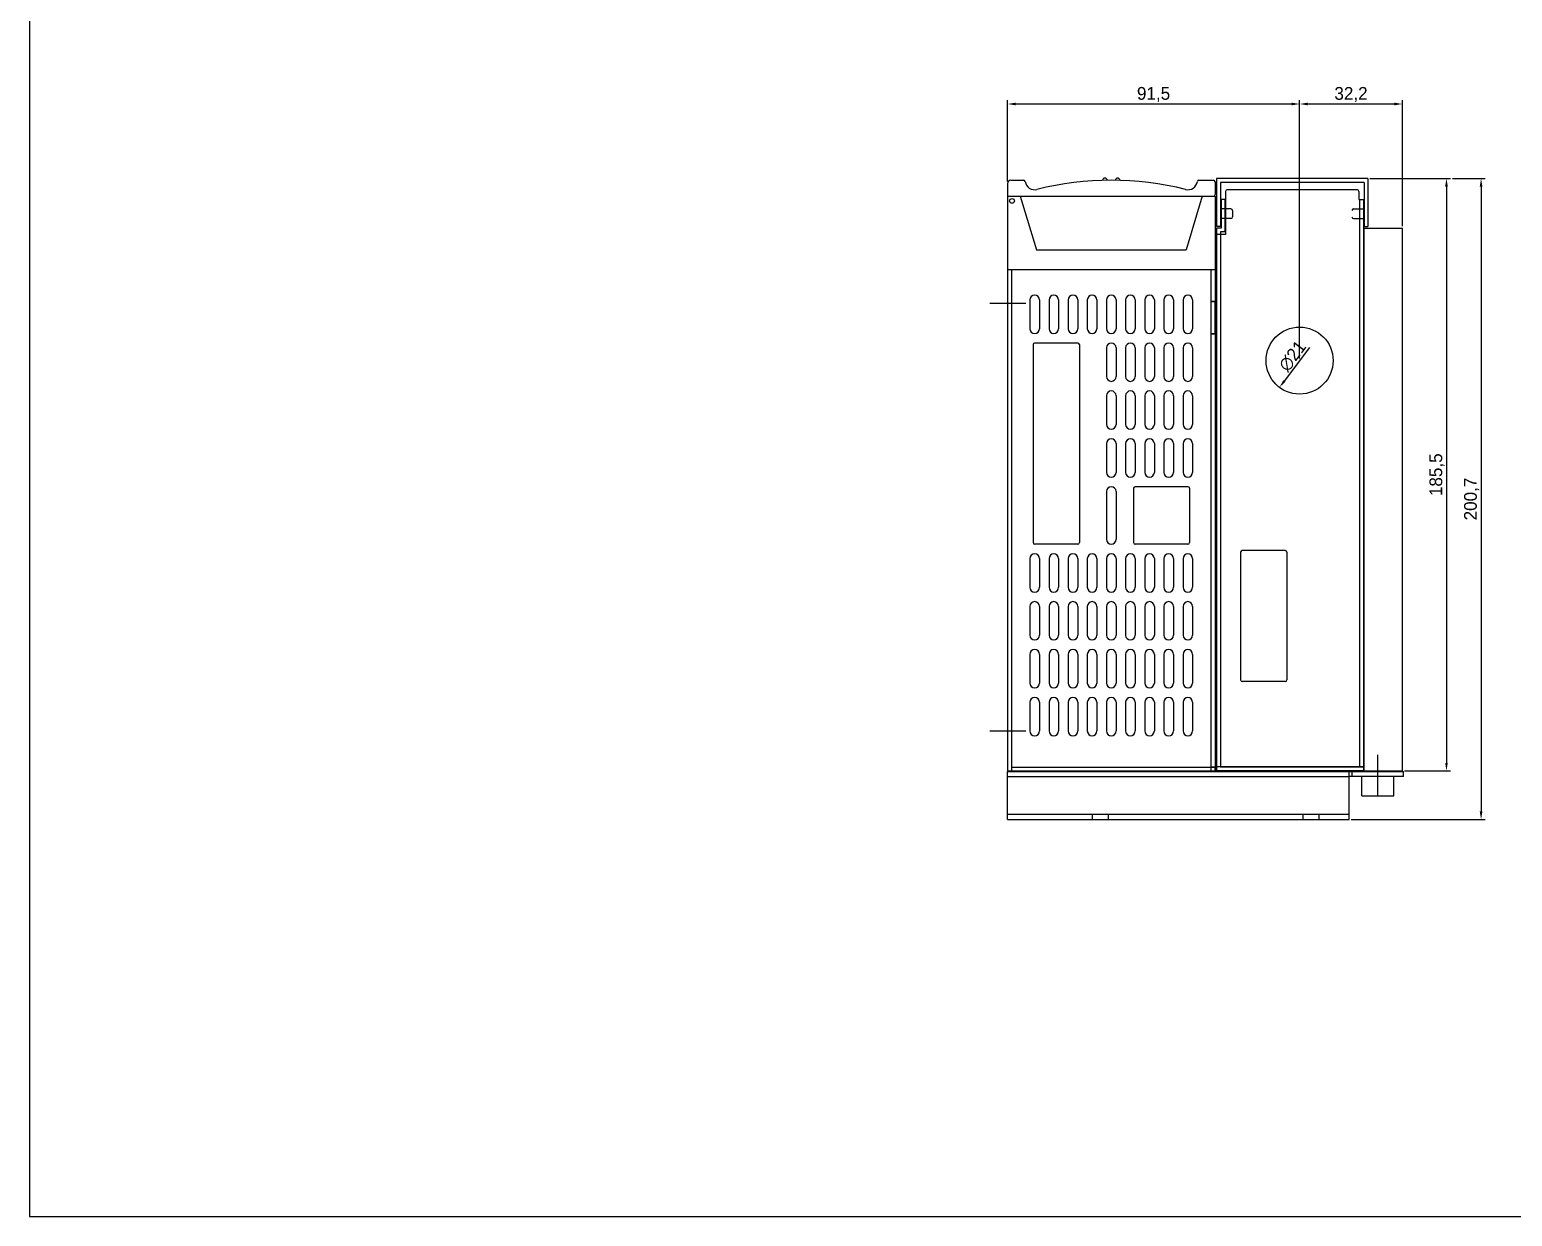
# Model space of a CAD drawing. Header units: millimetres. Extents: x 5090 to 6560, y -3118 to -1837.
# Drawn here: x 5090.4 to 5554.8, y -3117.8 to -2746.1 of the extents above; entities that cross this region are included whole.
import ezdxf

# ---------------------------------------------------------------- set-up
doc = ezdxf.new("R2010")
doc.units = ezdxf.units.MM
for name, color, linetype in [('CASE', 7, 'Continuous'), ('CASE BRACKET', 7, 'Continuous'), ('CASE COVER', 7, 'Continuous'), ('PCB BASE', 7, 'Continuous'), ('PCB COVER', 7, 'Continuous'), ('방열판', 7, 'Continuous')]:
    doc.layers.add(name, color=color, linetype=linetype)
doc.dimstyles.get("Standard").update_dxf_attribs({"dimtxt": 4, "dimasz": 2, "dimexe": 0.4, "dimexo": 0.9, "dimgap": 0.9, "dimtad": 1, "dimdsep": 46, "dimtxsty": 'Standard', "dimcen": 0.09, "dimclrd": 6, "dimclre": 6, "dimclrt": 4, "dimadec": 0, "dimazin": 2, "dimtfac": 1, "dimtofl": 0, "dimtmove": 0, "dimatfit": 3, "dimfxl": 1, "dimtolj": 1, "dimtzin": 0, "dimarcsym": 0})

# ---------------------------------------------------------------- blocks, each defined once
blk = doc.blocks.new('*D159')
at = {"color": 6, "lineweight": -2, "transparency": 16777216}
blk.add_line((5491.24, -2845.73), (5483.38, -2856.18), dxfattribs=at)
at = {"color": 6, "transparency": 16777216}
blk.add_solid([(5483.05, -2855.93), (5483.71, -2856.44), (5481.88, -2858.18)], dxfattribs=at)
at = {"layer": 'Defpoints', "color": 0, "transparency": 16777216}
for p in [(5494.5, -2841.4), (5481.88, -2858.18)]:
    blk.add_point(p, dxfattribs=at)
at = {"color": 1, "transparency": 16777216, "insert": (5485.96, -2848.38), "char_height": 4, "attachment_point": 5, "rotation": 53.0545}
blk.add_mtext('∅21', dxfattribs=at)
blk = doc.blocks.new('*D42')
at = {"color": 6, "lineweight": -2, "transparency": 16777216}
for p, q in [((5396.69, -2793.67), (5396.69, -2768.17)), ((5488.19, -2849.17), (5488.19, -2768.17)), ((5399.19, -2769.42), (5485.69, -2769.42))]:
    blk.add_line(p, q, dxfattribs=at)
at = {"color": 6, "transparency": 16777216}
for points in [[(5399.19, -2769.01), (5399.19, -2769.84), (5396.69, -2769.42)], [(5485.69, -2769.01), (5485.69, -2769.84), (5488.19, -2769.42)]]:
    blk.add_solid(points, dxfattribs=at)
at = {"layer": 'Defpoints', "color": 0, "transparency": 16777216}
for p in [(5488.19, -2769.42), (5396.69, -2794.29), (5488.19, -2849.79)]:
    blk.add_point(p, dxfattribs=at)
at = {"color": 1, "transparency": 16777216, "insert": (5442.44, -2766.47), "char_height": 4, "attachment_point": 5}
blk.add_mtext('91,5', dxfattribs=at)
blk = doc.blocks.new('*D43')
at = {"color": 6, "lineweight": -2, "transparency": 16777216}
for p, q in [((5488.19, -2849.17), (5488.19, -2768.17)), ((5520.39, -2807.67), (5520.39, -2768.17)), ((5490.69, -2769.42), (5517.89, -2769.42))]:
    blk.add_line(p, q, dxfattribs=at)
at = {"color": 6, "transparency": 16777216}
for points in [[(5490.69, -2769.01), (5490.69, -2769.84), (5488.19, -2769.42)], [(5517.89, -2769.01), (5517.89, -2769.84), (5520.39, -2769.42)]]:
    blk.add_solid(points, dxfattribs=at)
at = {"layer": 'Defpoints', "color": 0, "transparency": 16777216}
for p in [(5520.39, -2769.42), (5520.39, -2808.29), (5488.19, -2849.79)]:
    blk.add_point(p, dxfattribs=at)
at = {"color": 1, "transparency": 16777216, "insert": (5504.29, -2766.47), "char_height": 4, "attachment_point": 5}
blk.add_mtext('32,2', dxfattribs=at)
blk = doc.blocks.new('*D48')
at = {"color": 6, "lineweight": -2, "transparency": 16777216}
for p, q in [((5510.21, -2792.79), (5535.44, -2792.79)), ((5534.19, -2795.29), (5534.19, -2975.79)), ((5521.01, -2978.29), (5535.44, -2978.29))]:
    blk.add_line(p, q, dxfattribs=at)
at = {"color": 6, "transparency": 16777216}
for points in [[(5533.77, -2795.29), (5534.61, -2795.29), (5534.19, -2792.79)], [(5533.77, -2975.79), (5534.61, -2975.79), (5534.19, -2978.29)]]:
    blk.add_solid(points, dxfattribs=at)
at = {"layer": 'Defpoints', "color": 0, "transparency": 16777216}
for p in [(5509.59, -2792.79), (5520.39, -2978.29), (5534.19, -2978.29)]:
    blk.add_point(p, dxfattribs=at)
at = {"color": 1, "transparency": 16777216, "insert": (5531.23, -2885.54), "char_height": 4, "attachment_point": 5, "rotation": 90}
blk.add_mtext('185,5', dxfattribs=at)
blk = doc.blocks.new('*D49')
at = {"color": 6, "lineweight": -2, "transparency": 16777216}
for p, q in [((5536.07, -2792.79), (5546.28, -2792.79)), ((5545.03, -2795.29), (5545.03, -2990.99)), ((5504.31, -2993.49), (5546.28, -2993.49))]:
    blk.add_line(p, q, dxfattribs=at)
at = {"color": 6, "transparency": 16777216}
for points in [[(5544.61, -2795.29), (5545.45, -2795.29), (5545.03, -2792.79)], [(5544.61, -2990.99), (5545.45, -2990.99), (5545.03, -2993.49)]]:
    blk.add_solid(points, dxfattribs=at)
at = {"layer": 'Defpoints', "color": 0, "transparency": 16777216}
for p in [(5535.44, -2792.79), (5503.69, -2993.49), (5545.03, -2993.49)]:
    blk.add_point(p, dxfattribs=at)
at = {"color": 1, "transparency": 16777216, "insert": (5542.07, -2893.14), "char_height": 4, "attachment_point": 5, "rotation": 90}
blk.add_mtext('200,7', dxfattribs=at)

msp = doc.modelspace()

# ---------------------------------------------------------------- linework, layer by layer
for p, q in [((5090.362, -1836.538), (5090.362, -3117.806)), ((5090.362, -3117.806), (6559.908, -3117.806))]:
    msp.add_line(p, q)
at = {"layer": 'CASE'}
for p, q in [((5464.786, -2799.291), (5463.586, -2799.291)), ((5463.586, -2799.291), (5463.586, -2808.291)), ((5464.786, -2799.291), (5464.786, -2809.491)), ((5464.986, -2796.791), (5464.986, -2810.291)), ((5506.286, -2796.291), (5465.486, -2796.291)), ((5506.786, -2796.791), (5506.786, -2799.291)), ((5506.786, -2799.291), (5508.186, -2799.291)), ((5506.986, -2799.291), (5506.986, -2976.891)), ((5506.986, -2799.291), (5508.186, -2799.291)), ((5508.186, -2799.291), (5508.186, -2976.891)), ((5462.186, -2808.291), (5462.186, -2978.291)), ((5463.586, -2808.291), (5462.186, -2808.291)), ((5463.386, -2809.491), (5463.386, -2977.091)), ((5464.786, -2809.491), (5463.386, -2809.491)), ((5464.986, -2810.291), (5462.186, -2810.291)), ((5396.686, -2821.291), (5396.686, -2978.291)), ((5396.686, -2821.291), (5423.686, -2821.291)), ((5397.886, -2821.291), (5397.886, -2978.291)), ((5434.686, -2821.291), (5461.686, -2821.291)), ((5460.386, -2821.291), (5460.386, -2831.291)), ((5460.486, -2831.291), (5460.486, -2821.291)), ((5461.686, -2821.291), (5461.686, -2978.291)), ((5391.181, -2831.791), (5402.433, -2831.791)), ((5403.683, -2830.789), (5403.683, -2839.789)), ((5406.683, -2830.789), (5406.683, -2839.789)), ((5409.683, -2830.789), (5409.683, -2839.789)), ((5412.683, -2830.789), (5412.683, -2839.789)), ((5415.683, -2830.789), (5415.683, -2839.789)), ((5418.683, -2830.789), (5418.683, -2839.789)), ((5421.683, -2830.789), (5421.683, -2839.789)), ((5424.683, -2830.789), (5424.683, -2839.789)), ((5427.683, -2830.789), (5427.683, -2839.789)), ((5430.683, -2830.789), (5430.683, -2839.789)), ((5433.683, -2830.789), (5433.683, -2839.789)), ((5436.683, -2830.789), (5436.683, -2839.789)), ((5439.683, -2830.789), (5439.683, -2839.789)), ((5442.683, -2830.789), (5442.683, -2839.789)), ((5445.683, -2830.789), (5445.683, -2839.789)), ((5448.683, -2830.789), (5448.683, -2839.789)), ((5451.683, -2830.789), (5451.683, -2839.789)), ((5454.683, -2830.789), (5454.683, -2839.789)), ((5460.386, -2831.291), (5461.586, -2831.291)), ((5460.486, -2831.191), (5461.686, -2831.191)), ((5460.486, -2841.291), (5460.486, -2831.291)), ((5461.586, -2831.291), (5461.586, -2841.291)), ((5460.386, -2841.291), (5461.586, -2841.291)), ((5460.386, -2841.291), (5460.386, -2978.291)), ((5460.486, -2978.291), (5460.486, -2841.291)), ((5460.486, -2841.391), (5461.686, -2841.391)), ((5404.686, -2844.791), (5404.686, -2906.791)), ((5418.686, -2844.291), (5405.186, -2844.291)), ((5419.186, -2844.791), (5419.186, -2906.791)), ((5427.683, -2845.789), (5427.683, -2854.789)), ((5430.683, -2845.789), (5430.683, -2854.789)), ((5433.683, -2845.789), (5433.683, -2854.789)), ((5436.683, -2845.789), (5436.683, -2854.789)), ((5439.683, -2845.789), (5439.683, -2854.789)), ((5442.683, -2845.789), (5442.683, -2854.789)), ((5445.683, -2845.789), (5445.683, -2854.789)), ((5448.683, -2845.789), (5448.683, -2854.789)), ((5451.683, -2845.789), (5451.683, -2854.789)), ((5454.683, -2845.789), (5454.683, -2854.789)), ((5427.683, -2860.789), (5427.683, -2869.789)), ((5430.683, -2860.789), (5430.683, -2869.789)), ((5433.683, -2860.789), (5433.683, -2869.789)), ((5436.683, -2860.789), (5436.683, -2869.789)), ((5439.683, -2860.789), (5439.683, -2869.789)), ((5442.683, -2860.789), (5442.683, -2869.789)), ((5445.683, -2860.789), (5445.683, -2869.789)), ((5448.683, -2860.789), (5448.683, -2869.789)), ((5451.683, -2860.789), (5451.683, -2869.789)), ((5454.683, -2860.789), (5454.683, -2869.789)), ((5427.683, -2875.789), (5427.683, -2884.789)), ((5430.683, -2875.789), (5430.683, -2884.789)), ((5433.683, -2875.789), (5433.683, -2884.789)), ((5436.683, -2875.789), (5436.683, -2884.789)), ((5439.683, -2875.789), (5439.683, -2884.789)), ((5442.683, -2875.789), (5442.683, -2884.789)), ((5445.683, -2875.789), (5445.683, -2884.789)), ((5448.683, -2875.789), (5448.683, -2884.789)), ((5451.683, -2875.789), (5451.683, -2884.789)), ((5454.683, -2875.789), (5454.683, -2884.789)), ((5427.683, -2890.789), (5427.683, -2905.791)), ((5430.683, -2890.789), (5430.683, -2905.791)), ((5436.186, -2889.791), (5436.186, -2906.791)), ((5453.186, -2889.291), (5436.686, -2889.291)), ((5453.686, -2889.791), (5453.686, -2906.791)), ((5418.686, -2907.291), (5405.186, -2907.291)), ((5453.186, -2907.291), (5436.686, -2907.291)), ((5403.683, -2911.789), (5403.683, -2920.789)), ((5406.683, -2911.789), (5406.683, -2920.789)), ((5409.683, -2911.789), (5409.683, -2920.789)), ((5412.683, -2911.789), (5412.683, -2920.789)), ((5415.683, -2911.789), (5415.683, -2920.789)), ((5418.683, -2911.789), (5418.683, -2920.789)), ((5421.683, -2911.789), (5421.683, -2920.789)), ((5424.683, -2911.789), (5424.683, -2920.789)), ((5427.683, -2911.789), (5427.683, -2920.789)), ((5430.683, -2911.789), (5430.683, -2920.789)), ((5433.683, -2911.789), (5433.683, -2920.789)), ((5436.683, -2911.789), (5436.683, -2920.789)), ((5439.683, -2911.789), (5439.683, -2920.789)), ((5442.683, -2911.789), (5442.683, -2920.789)), ((5445.683, -2911.789), (5445.683, -2920.789)), ((5448.683, -2911.789), (5448.683, -2920.789)), ((5451.683, -2911.789), (5451.683, -2920.789)), ((5454.683, -2911.789), (5454.683, -2920.789)), ((5469.686, -2909.794), (5469.686, -2949.794)), ((5483.686, -2909.294), (5470.186, -2909.294)), ((5484.186, -2909.794), (5484.186, -2949.794)), ((5403.683, -2926.789), (5403.683, -2935.789)), ((5406.683, -2926.789), (5406.683, -2935.789)), ((5409.683, -2926.789), (5409.683, -2935.789)), ((5412.683, -2926.789), (5412.683, -2935.789)), ((5415.683, -2926.789), (5415.683, -2935.789)), ((5418.683, -2926.789), (5418.683, -2935.789)), ((5421.683, -2926.789), (5421.683, -2935.789)), ((5424.683, -2926.789), (5424.683, -2935.789)), ((5427.683, -2926.789), (5427.683, -2935.789)), ((5430.683, -2926.789), (5430.683, -2935.789)), ((5433.683, -2926.789), (5433.683, -2935.789)), ((5436.683, -2926.789), (5436.683, -2935.789)), ((5439.683, -2926.789), (5439.683, -2935.789)), ((5442.683, -2926.789), (5442.683, -2935.789)), ((5445.683, -2926.789), (5445.683, -2935.789)), ((5448.683, -2926.789), (5448.683, -2935.789)), ((5451.683, -2926.789), (5451.683, -2935.789)), ((5454.683, -2926.789), (5454.683, -2935.789)), ((5403.683, -2941.789), (5403.683, -2950.789)), ((5406.683, -2941.789), (5406.683, -2950.789)), ((5409.683, -2941.789), (5409.683, -2950.789)), ((5412.683, -2941.789), (5412.683, -2950.789)), ((5415.683, -2941.789), (5415.683, -2950.789)), ((5418.683, -2941.789), (5418.683, -2950.789)), ((5421.683, -2941.789), (5421.683, -2950.789)), ((5424.683, -2941.789), (5424.683, -2950.789)), ((5427.683, -2941.789), (5427.683, -2950.789)), ((5430.683, -2941.789), (5430.683, -2950.789)), ((5433.683, -2941.789), (5433.683, -2950.789)), ((5436.683, -2941.789), (5436.683, -2950.789)), ((5439.683, -2941.789), (5439.683, -2950.789)), ((5442.683, -2941.789), (5442.683, -2950.789)), ((5445.683, -2941.789), (5445.683, -2950.789)), ((5448.683, -2941.789), (5448.683, -2950.789)), ((5451.683, -2941.789), (5451.683, -2950.789)), ((5454.683, -2941.789), (5454.683, -2950.789)), ((5483.686, -2950.294), (5470.186, -2950.294)), ((5403.683, -2956.789), (5403.683, -2965.789)), ((5406.683, -2956.789), (5406.683, -2965.789)), ((5409.683, -2956.789), (5409.683, -2965.789)), ((5412.683, -2956.789), (5412.683, -2965.789)), ((5415.683, -2956.789), (5415.683, -2965.789)), ((5418.683, -2956.789), (5418.683, -2965.789)), ((5421.683, -2956.789), (5421.683, -2965.789)), ((5424.683, -2956.789), (5424.683, -2965.789)), ((5427.683, -2956.789), (5427.683, -2965.789)), ((5430.683, -2956.789), (5430.683, -2965.789)), ((5433.683, -2956.789), (5433.683, -2965.789)), ((5436.683, -2956.789), (5436.683, -2965.789)), ((5439.683, -2956.789), (5439.683, -2965.789)), ((5442.683, -2956.789), (5442.683, -2965.789)), ((5445.683, -2956.789), (5445.683, -2965.789)), ((5448.683, -2956.789), (5448.683, -2965.789)), ((5451.683, -2956.789), (5451.683, -2965.789)), ((5454.683, -2956.789), (5454.683, -2965.789)), ((5391.181, -2965.791), (5402.433, -2965.791)), ((5397.886, -2977.091), (5461.586, -2977.091)), ((5460.486, -2976.991), (5461.686, -2976.991)), ((5461.586, -2977.091), (5461.586, -2978.291)), ((5462.186, -2976.891), (5508.186, -2976.891)), ((5508.186, -2977.091), (5463.386, -2977.091)), ((5508.186, -2977.091), (5508.186, -2978.291)), ((5396.686, -2978.291), (5461.686, -2978.291)), ((5508.186, -2978.291), (5462.186, -2978.291))]:
    msp.add_line(p, q, dxfattribs=at)
msp.add_circle((5488.186, -2849.791), 10.5, dxfattribs=at)
for centre, radius, start, end in [((5465.486, -2796.791), 0.5, 90, 180), ((5506.286, -2796.791), 0.5, 0, 90), ((5405.183, -2830.789), 1.5, 0, 180), ((5411.183, -2830.789), 1.5, 0, 180), ((5417.183, -2830.789), 1.5, 0, 180), ((5423.183, -2830.789), 1.5, 0, 180), ((5429.183, -2830.789), 1.5, 0, 180), ((5435.183, -2830.789), 1.5, 0, 180), ((5441.183, -2830.789), 1.5, 0, 180), ((5447.183, -2830.789), 1.5, 0, 180), ((5453.183, -2830.789), 1.5, 0, 180), ((5405.183, -2839.789), 1.5, 180, 0), ((5411.183, -2839.789), 1.5, 180, 0), ((5417.183, -2839.789), 1.5, 180, 0), ((5423.183, -2839.789), 1.5, 180, 0), ((5429.183, -2839.789), 1.5, 180, 0), ((5435.183, -2839.789), 1.5, 180, 0), ((5441.183, -2839.789), 1.5, 180, 0), ((5447.183, -2839.789), 1.5, 180, 0), ((5453.183, -2839.789), 1.5, 180, 0), ((5405.186, -2844.791), 0.5, 90, 180), ((5418.686, -2844.791), 0.5, 0, 90), ((5429.183, -2845.789), 1.5, 0, 180), ((5435.183, -2845.789), 1.5, 0, 180), ((5441.183, -2845.789), 1.5, 0, 180), ((5447.183, -2845.789), 1.5, 0, 180), ((5453.183, -2845.789), 1.5, 0, 180), ((5429.183, -2854.789), 1.5, 180, 0), ((5435.183, -2854.789), 1.5, 180, 0), ((5441.183, -2854.789), 1.5, 180, 0), ((5447.183, -2854.789), 1.5, 180, 0), ((5453.183, -2854.789), 1.5, 180, 0), ((5429.183, -2860.789), 1.5, 0, 180), ((5435.183, -2860.789), 1.5, 0, 180), ((5441.183, -2860.789), 1.5, 0, 180), ((5447.183, -2860.789), 1.5, 0, 180), ((5453.183, -2860.789), 1.5, 0, 180), ((5429.183, -2869.789), 1.5, 180, 0), ((5435.183, -2869.789), 1.5, 180, 0), ((5441.183, -2869.789), 1.5, 180, 0), ((5447.183, -2869.789), 1.5, 180, 0), ((5453.183, -2869.789), 1.5, 180, 0), ((5429.183, -2875.789), 1.5, 0, 180), ((5435.183, -2875.789), 1.5, 0, 180), ((5441.183, -2875.789), 1.5, 0, 180), ((5447.183, -2875.789), 1.5, 0, 180), ((5453.183, -2875.789), 1.5, 0, 180), ((5429.183, -2884.789), 1.5, 180, 0), ((5435.183, -2884.789), 1.5, 180, 0), ((5441.183, -2884.789), 1.5, 180, 0), ((5447.183, -2884.789), 1.5, 180, 0), ((5453.183, -2884.789), 1.5, 180, 0), ((5429.183, -2890.789), 1.5, 0, 180), ((5436.686, -2889.791), 0.5, 90, 180), ((5453.186, -2889.791), 0.5, 0, 90), ((5405.186, -2906.791), 0.5, 180, 270), ((5418.686, -2906.791), 0.5, 270, 0), ((5429.183, -2905.791), 1.5, 180, 0), ((5436.686, -2906.791), 0.5, 180, 270), ((5453.186, -2906.791), 0.5, 270, 0), ((5405.183, -2911.789), 1.5, 0, 180), ((5411.183, -2911.789), 1.5, 0, 180), ((5417.183, -2911.789), 1.5, 0, 180), ((5423.183, -2911.789), 1.5, 0, 180), ((5429.183, -2911.789), 1.5, 0, 180), ((5435.183, -2911.789), 1.5, 0, 180), ((5441.183, -2911.789), 1.5, 0, 180), ((5447.183, -2911.789), 1.5, 0, 180), ((5453.183, -2911.789), 1.5, 0, 180), ((5470.186, -2909.794), 0.5, 90, 180), ((5483.686, -2909.794), 0.5, 0, 90), ((5405.183, -2920.789), 1.5, 180, 0), ((5411.183, -2920.789), 1.5, 180, 0), ((5417.183, -2920.789), 1.5, 180, 0), ((5423.183, -2920.789), 1.5, 180, 0), ((5429.183, -2920.789), 1.5, 180, 0), ((5435.183, -2920.789), 1.5, 180, 0), ((5441.183, -2920.789), 1.5, 180, 0), ((5447.183, -2920.789), 1.5, 180, 0), ((5453.183, -2920.789), 1.5, 180, 0), ((5405.183, -2926.789), 1.5, 0, 180), ((5411.183, -2926.789), 1.5, 0, 180), ((5417.183, -2926.789), 1.5, 0, 180), ((5423.183, -2926.789), 1.5, 0, 180), ((5429.183, -2926.789), 1.5, 0, 180), ((5435.183, -2926.789), 1.5, 0, 180), ((5441.183, -2926.789), 1.5, 0, 180), ((5447.183, -2926.789), 1.5, 0, 180), ((5453.183, -2926.789), 1.5, 0, 180), ((5405.183, -2935.789), 1.5, 180, 0), ((5411.183, -2935.789), 1.5, 180, 0), ((5417.183, -2935.789), 1.5, 180, 0), ((5423.183, -2935.789), 1.5, 180, 0), ((5429.183, -2935.789), 1.5, 180, 0), ((5435.183, -2935.789), 1.5, 180, 0), ((5441.183, -2935.789), 1.5, 180, 0), ((5447.183, -2935.789), 1.5, 180, 0), ((5453.183, -2935.789), 1.5, 180, 0), ((5405.183, -2941.789), 1.5, 0, 180), ((5411.183, -2941.789), 1.5, 0, 180), ((5417.183, -2941.789), 1.5, 0, 180), ((5423.183, -2941.789), 1.5, 0, 180), ((5429.183, -2941.789), 1.5, 0, 180), ((5435.183, -2941.789), 1.5, 0, 180), ((5441.183, -2941.789), 1.5, 0, 180), ((5447.183, -2941.789), 1.5, 0, 180), ((5453.183, -2941.789), 1.5, 0, 180), ((5405.183, -2950.789), 1.5, 180, 0), ((5411.183, -2950.789), 1.5, 180, 0), ((5417.183, -2950.789), 1.5, 180, 0), ((5423.183, -2950.789), 1.5, 180, 0), ((5429.183, -2950.789), 1.5, 180, 0), ((5435.183, -2950.789), 1.5, 180, 0), ((5441.183, -2950.789), 1.5, 180, 0), ((5447.183, -2950.789), 1.5, 180, 0), ((5453.183, -2950.789), 1.5, 180, 0), ((5470.186, -2949.794), 0.5, 180, 270), ((5483.686, -2949.794), 0.5, 270, 0), ((5405.183, -2956.789), 1.5, 0, 180), ((5411.183, -2956.789), 1.5, 0, 180), ((5417.183, -2956.789), 1.5, 0, 180), ((5423.183, -2956.789), 1.5, 0, 180), ((5429.183, -2956.789), 1.5, 0, 180), ((5435.183, -2956.789), 1.5, 0, 180), ((5441.183, -2956.789), 1.5, 0, 180), ((5447.183, -2956.789), 1.5, 0, 180), ((5453.183, -2956.789), 1.5, 0, 180), ((5405.183, -2965.789), 1.5, 180, 0), ((5411.183, -2965.789), 1.5, 180, 0), ((5417.183, -2965.789), 1.5, 180, 0), ((5423.183, -2965.789), 1.5, 180, 0), ((5429.183, -2965.789), 1.5, 180, 0), ((5435.183, -2965.789), 1.5, 180, 0), ((5441.183, -2965.789), 1.5, 180, 0), ((5447.183, -2965.789), 1.5, 180, 0), ((5453.183, -2965.789), 1.5, 180, 0)]:
    msp.add_arc(centre, radius, start, end, dxfattribs=at)
at = {"layer": 'CASE BRACKET', "color": 2}
for p, q in [((5512.686, -2986.083), (5512.686, -2973.299)), ((5396.686, -2993.491), (5396.686, -2978.491)), ((5396.686, -2978.491), (5520.686, -2978.491)), ((5396.686, -2980.091), (5503.686, -2980.091)), ((5503.686, -2993.491), (5503.686, -2978.491)), ((5520.686, -2980.091), (5503.686, -2980.091)), ((5504.686, -2980.091), (5504.686, -2978.491)), ((5507.686, -2986.091), (5507.686, -2980.091)), ((5517.686, -2986.091), (5517.686, -2980.091)), ((5520.686, -2980.091), (5520.686, -2978.491)), ((5507.686, -2986.091), (5517.686, -2986.091)), ((5396.686, -2991.891), (5503.686, -2991.891)), ((5396.686, -2993.491), (5503.686, -2993.491)), ((5423.186, -2991.891), (5423.186, -2993.491)), ((5428.186, -2991.891), (5428.186, -2993.491)), ((5489.186, -2991.891), (5489.186, -2993.491)), ((5494.186, -2991.891), (5494.186, -2993.491))]:
    msp.add_line(p, q, dxfattribs=at)
at = {"layer": 'CASE COVER'}
for p, q in [((5509.586, -2792.791), (5462.186, -2792.791)), ((5462.186, -2792.791), (5462.186, -2807.791)), ((5508.386, -2793.991), (5463.386, -2793.991)), ((5463.386, -2793.991), (5463.386, -2807.791)), ((5508.386, -2793.991), (5508.386, -2807.791)), ((5509.586, -2792.791), (5509.586, -2807.791)), ((5466.686, -2802.291), (5463.386, -2802.291)), ((5466.686, -2805.291), (5463.386, -2805.291)), ((5467.186, -2802.791), (5467.186, -2804.791)), ((5505.086, -2802.291), (5508.386, -2802.291)), ((5505.086, -2805.291), (5508.386, -2805.291)), ((5463.386, -2807.791), (5462.186, -2807.791)), ((5508.386, -2807.791), (5509.586, -2807.791))]:
    msp.add_line(p, q, dxfattribs=at)
for centre, start, end in [((5466.686, -2802.791), 0, 90), ((5466.686, -2804.791), 270, 0), ((5505.086, -2802.791), 90, 180), ((5505.086, -2804.791), 180, 270)]:
    msp.add_arc(centre, 0.5, start, end, dxfattribs=at)
at = {"layer": 'PCB BASE'}
for p, q in [((5396.686, -2798.291), (5396.686, -2821.291)), ((5396.686, -2798.291), (5461.686, -2798.291)), ((5400.686, -2798.291), (5405.726, -2815.091)), ((5457.686, -2798.291), (5452.646, -2815.091)), ((5461.686, -2798.291), (5461.686, -2821.291)), ((5405.726, -2815.091), (5452.646, -2815.091)), ((5396.686, -2821.291), (5461.686, -2821.291))]:
    msp.add_line(p, q, dxfattribs=at)
msp.add_circle((5398.086, -2799.791), 0.75, dxfattribs=at)
at = {"layer": 'PCB COVER'}
for p, q in [((5396.686, -2794.291), (5396.686, -2800.033)), ((5397.686, -2793.291), (5401.722, -2793.291)), ((5456.651, -2793.291), (5461.186, -2793.291)), ((5461.686, -2793.791), (5461.686, -2797.791)), ((5399.486, -2798.291), (5461.186, -2798.291))]:
    msp.add_line(p, q, dxfattribs=at)
msp.add_circle((5398.086, -2799.791), 0.75, dxfattribs=at)
for centre, radius, start, end in [((5397.686, -2794.291), 1, 90, 180), ((5401.722, -2793.791), 0.5, 8.21321, 90), ((5405.186, -2793.291), 3, 188.21321, 284.1758), ((5429.186, -2888.307), 95, 75.8242, 104.1758), ((5427.188, -2793.374), 0.75, 4.51946, 177.89266), ((5431.185, -2793.374), 0.75, 2.10734, 175.48054), ((5453.186, -2793.291), 3, 255.8242, 351.78679), ((5456.651, -2793.791), 0.5, 90, 171.78679), ((5461.186, -2793.791), 0.5, 0, 90), ((5461.186, -2797.791), 0.5, 270, 0)]:
    msp.add_arc(centre, radius, start, end, dxfattribs=at)
at = {"layer": '방열판'}
for p, q in [((5508.386, -2978.291), (5508.386, -2808.291)), ((5508.386, -2808.291), (5520.386, -2808.291)), ((5520.386, -2978.291), (5520.386, -2808.291)), ((5508.386, -2978.291), (5520.386, -2978.291))]:
    msp.add_line(p, q, dxfattribs=at)

# ---------------------------------------------------------------- dimensions: what is measured, and where the dimension line sits
for base, p1, p2, override, picture, middle in [((5488.186, -2769.424), (5396.686, -2794.291), (5488.186, -2849.791), {"dimasz": 2.5, "dimexe": 1.25, "dimexo": 0.625, "dimgap": 0.625, "dimdsep": 44, "dimcen": 2.5, "dimclrt": 1, "dimazin": 0, "dimtofl": 1, "dimtolj": 0, "dimtzin": 8}, '*D42', (5442.436, -2766.465)), ((5520.386, -2769.424), (5488.186, -2849.791), (5520.386, -2808.291), {"dimasz": 2.5, "dimexe": 1.25, "dimexo": 0.625, "dimgap": 0.625, "dimdsep": 44, "dimcen": 2.5, "dimclrt": 1, "dimazin": 0, "dimtofl": 1, "dimtmove": 1, "dimtolj": 0, "dimtzin": 8}, '*D43', (5504.286, -2766.465))]:
    dim = msp.add_linear_dim(base=base, p1=p1, p2=p2, dimstyle='Standard', override=override)
    dim.commit()
    dim.dimension.update_dxf_attribs({"geometry": picture, "text_midpoint": middle})
for base, p1, p2, picture, middle in [((5545.03, -2993.491), (5535.44, -2792.791), (5503.686, -2993.491), '*D49', (5542.071, -2893.141)), ((5534.19, -2978.291), (5509.586, -2792.791), (5520.386, -2978.291), '*D48', (5531.232, -2885.541))]:
    dim = msp.add_linear_dim(base=base, p1=p1, p2=p2, angle=90, dimstyle='Standard', override={"dimasz": 2.5, "dimexe": 1.25, "dimexo": 0.625, "dimgap": 0.625, "dimdsep": 44, "dimcen": 2.5, "dimclrt": 1, "dimazin": 0, "dimtofl": 1, "dimtolj": 0, "dimtzin": 8})
    dim.commit()
    dim.dimension.update_dxf_attribs({"geometry": picture, "text_midpoint": middle})
dim = msp.add_diameter_dim_2p(p1=(5494.498, -2841.399), p2=(5481.875, -2858.183), dimstyle='Standard', override={"dimasz": 2.5, "dimexe": 1.25, "dimexo": 0.625, "dimgap": 0.625, "dimdsep": 44, "dimcen": 2.5, "dimclrt": 1, "dimazin": 0, "dimtofl": 1, "dimtolj": 0, "dimtzin": 8})
dim.commit()
dim.dimension.update_dxf_attribs({"geometry": '*D159', "text_midpoint": (5488.061, -2849.958), "dimtype": 163})

doc.saveas('drawing.dxf')
